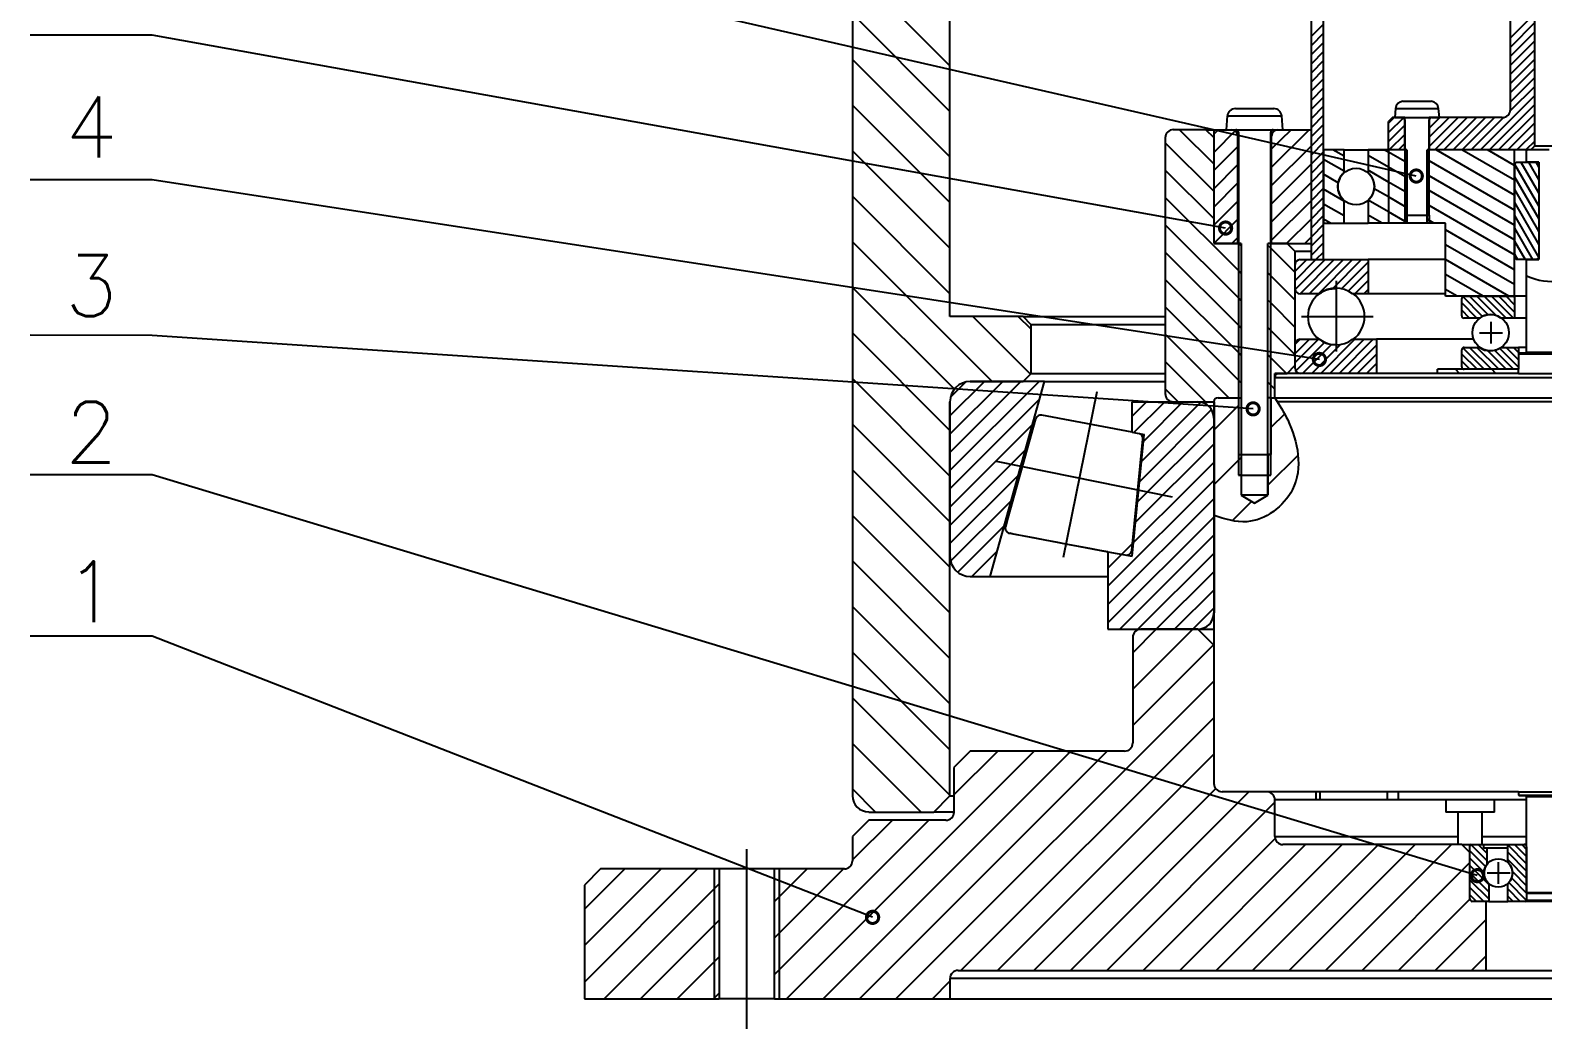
# Model space of a CAD drawing. Header units: millimetres. Extents: x 56 to 1245, y 45 to 886.
# Drawn here: x 419.5 to 543.7, y 287.9 to 369.9 of the extents above; entities that cross this region are included whole.
import ezdxf
from ezdxf.enums import TextEntityAlignment as Align

# ---------------------------------------------------------------- set-up
doc = ezdxf.new("R2010")
doc.units = ezdxf.units.MM
doc.layers.get('0').update_dxf_attribs({"color": 3})
doc.styles.get("Standard").update_dxf_attribs({"font": 'txt', "bigfont": 'gbcbig.shx'})

# ---------------------------------------------------------------- blocks, each defined once
blk = doc.blocks.new('_DotSmall')
at = {"color": 0, "linetype": 'ByBlock', "const_width": 0.5}
blk.add_lwpolyline([(-0.0625, 0, 1), (0.0625, 0, 1)], format="xyb", close=True, dxfattribs=at)

msp = doc.modelspace()

# ---------------------------------------------------------------- hatches: boundary and pattern name
h = msp.add_hatch()
h.set_pattern_fill('ANSI31', color=0, scale=0.25, style=0)
edge = h.paths.add_edge_path(flags=17)
edge.add_line((544.19, 360.05), (542.42, 360.05))
edge.add_line((544.02, 360.05), (544.02, 357.47))
edge.add_line((544.02, 357.47), (546.02, 357.47))
edge.add_line((544.19, 360.05), (544.19, 356.71))
edge = h.paths.add_edge_path()
edge.add_line((546.02, 360.05), (546.02, 357.47))
edge.add_line((547.62, 360.05), (545.85, 360.05))
edge.add_line((545.85, 356.71), (545.85, 360.05))
edge.add_line((544.02, 357.47), (546.02, 357.47))
edge = h.paths.add_edge_path()
edge.add_line((546.02, 360.05), (546.02, 357.47))
edge.add_line((547.62, 360.05), (545.85, 360.05))
edge.add_line((545.85, 356.71), (545.85, 360.05))
edge.add_line((544.02, 357.47), (546.02, 357.47))
edge = h.paths.add_edge_path()
edge.add_line((544.19, 360.05), (544.19, 356.71))
edge.add_line((544.19, 360.05), (542.42, 360.05))
edge.add_line((544.02, 360.05), (544.02, 357.47))
edge.add_line((544.02, 357.47), (546.02, 357.47))

# ---------------------------------------------------------------- linework, layer by layer
at = {"layer": 'Defpoints', "linetype": 'Continuous', "lineweight": -3}
for p, q in [((487.02, 401.38), (487.02, 307.05)), ((495.02, 346.38), (495.02, 397.71)), ((543.02, 360.38), (543.02, 387.38)), ((524.69, 351.05), (524.69, 382.05)), ((525.69, 351.05), (525.69, 382.05)), ((541.02, 363.38), (541.02, 382.18)), ((495.02, 366.96), (487.02, 374.96)), ((495.02, 363.22), (487.02, 371.22)), ((543.02, 371.25), (541.02, 369.25)), ((525.69, 370.38), (524.69, 369.38)), ((543.02, 370.5), (541.02, 368.5)), ((525.69, 369.63), (524.69, 368.63)), ((525.69, 368.88), (524.69, 367.88)), ((543.02, 369.75), (541.02, 367.75)), ((543.02, 369), (541.02, 367)), ((495.02, 359.48), (487.02, 367.48)), ((525.69, 368.13), (524.69, 367.13)), ((543.02, 368.26), (541.02, 366.26)), ((543.02, 367.51), (541.02, 365.51)), ((525.69, 367.39), (524.69, 366.39)), ((525.69, 366.64), (524.69, 365.64)), ((543.02, 366.76), (541.02, 364.76)), ((525.69, 365.89), (524.69, 364.89)), ((525.69, 365.14), (524.69, 364.14)), ((543.02, 365.26), (541.01, 363.25)), ((543.02, 366.01), (541.02, 364.01)), ((495.02, 355.74), (487.02, 363.74)), ((525.69, 364.39), (524.69, 363.39)), ((543.02, 364.51), (538.55, 360.05)), ((543.02, 363.77), (539.3, 360.05)), ((517.78, 362.84), (517.69, 361.71)), ((522.35, 361.71), (522.25, 362.84)), ((525.69, 363.64), (524.69, 362.64)), ((525.69, 362.9), (524.69, 361.9)), ((531.35, 362.71), (531.02, 362.38)), ((531.49, 362.71), (531.02, 362.24)), ((532.23, 362.7), (531.02, 361.49)), ((532.35, 362.71), (531.35, 362.71)), ((531.58, 363.44), (531.52, 362.71)), ((531.52, 362.71), (532.15, 362.71)), ((532.35, 360.05), (532.35, 362.71)), ((532.35, 362.51), (532.35, 354.71)), ((534.35, 362.71), (534.35, 360.05)), ((540.35, 362.71), (534.35, 362.71)), ((536.73, 362.71), (534.35, 360.34)), ((535.98, 362.71), (534.35, 361.09)), ((535.23, 362.71), (534.35, 361.83)), ((534.35, 354.71), (534.35, 362.51)), ((534.46, 362.69), (534.37, 362.6)), ((534.55, 362.71), (535.19, 362.71)), ((537.48, 362.71), (534.81, 360.05)), ((535.19, 362.71), (535.12, 363.44)), ((538.23, 362.71), (535.56, 360.05)), ((538.97, 362.71), (536.31, 360.05)), ((539.72, 362.71), (537.06, 360.05)), ((540.48, 362.73), (537.8, 360.05)), ((543.02, 363.02), (540.05, 360.05)), ((516.02, 361.71), (513.35, 361.71)), ((513.86, 361.71), (516.69, 358.89)), ((516.69, 361.05), (516.02, 361.71)), ((516.02, 361.71), (516.69, 361.71)), ((516.69, 352.38), (516.69, 361.71)), ((516.69, 361.71), (518.12, 361.71)), ((516.69, 361.38), (517.02, 361.71)), ((516.69, 359.88), (518.52, 361.71)), ((517.69, 361.71), (518.49, 361.71)), ((518.52, 361.71), (518.52, 361.71)), ((518.69, 361.51), (518.69, 335.05)), ((521.35, 335.05), (521.35, 361.51)), ((521.42, 361.62), (521.51, 361.71)), ((521.42, 360.13), (523.01, 361.71)), ((521.42, 358.63), (524.5, 361.71)), ((521.51, 361.71), (521.51, 361.71)), ((521.55, 361.71), (522.35, 361.71)), ((521.92, 361.71), (524.69, 361.71)), ((525.69, 362.15), (524.69, 361.15)), ((524.69, 352.38), (524.69, 361.71)), ((525.69, 361.4), (524.69, 360.4)), ((531.02, 360.05), (531.02, 362.38)), ((532.35, 362.08), (531.02, 360.75)), ((532.35, 361.33), (531.07, 360.05)), ((543.02, 362.27), (540.8, 360.05)), ((543.02, 361.52), (541.55, 360.05)), ((512.69, 361.05), (512.69, 340.05)), ((512.69, 360.64), (516.69, 356.64)), ((516.69, 352.38), (516.69, 361.05)), ((516.69, 358.39), (518.62, 360.32)), ((518.62, 361.21), (518.62, 352.38)), ((521.42, 352.38), (521.42, 361.21)), ((521.42, 357.13), (524.69, 360.4)), ((525.69, 360.65), (524.69, 359.65)), ((525.69, 360.05), (525.69, 354.05)), ((527.36, 360.05), (525.69, 360.05)), ((527.36, 359.53), (526.45, 360.05)), ((527.36, 358.17), (527.36, 360.05)), ((527.36, 360.05), (529.35, 360.05)), ((529.35, 360.05), (529.35, 358.17)), ((532.52, 360.05), (529.35, 360.05)), ((531.02, 359.86), (530.69, 360.05)), ((532.35, 360.05), (531.02, 360.05)), ((532.35, 360.58), (531.82, 360.05)), ((532.52, 360.05), (532.52, 354.05)), ((534.19, 354.05), (534.19, 360.05)), ((541.35, 360.05), (534.19, 360.05)), ((542.69, 360.05), (534.35, 360.05)), ((541.35, 356.33), (534.92, 360.05)), ((541.35, 357.56), (537.04, 360.05)), ((541.35, 358.78), (539.15, 360.05)), ((541.35, 360), (541.27, 360.05)), ((541.35, 348.05), (541.35, 360.05)), ((543.02, 360.77), (542.29, 360.05)), ((542.42, 360.05), (542.35, 359.98)), ((544.19, 360.05), (542.42, 360.05)), ((542.69, 360.05), (543.02, 360.38)), ((543.02, 360.38), (547.02, 360.38)), ((495.02, 351.99), (487.02, 359.99)), ((516.69, 356.89), (518.62, 358.82)), ((521.42, 355.64), (524.69, 358.9)), ((525.69, 359.9), (524.69, 358.9)), ((525.69, 359.15), (524.69, 358.15)), ((527.36, 358.3), (525.69, 359.27)), ((531.02, 358.64), (529.35, 359.6)), ((532.35, 359.09), (531.02, 359.86)), ((532.52, 358.99), (532.35, 359.09)), ((534.35, 359.15), (534.19, 359.25)), ((541.35, 355.11), (534.35, 359.15)), ((541.52, 359.05), (541.35, 358.88)), ((541.35, 358.88), (541.35, 351.21)), ((541.36, 358.89), (543.35, 355.45)), ((541.52, 359.05), (543.19, 359.05)), ((541.88, 359.05), (543.35, 356.51)), ((542.35, 359.05), (542.35, 359.98)), ((543.35, 359.05), (542.35, 359.05)), ((542.5, 359.05), (543.35, 357.56)), ((543.11, 359.05), (543.35, 358.62)), ((543.35, 358.88), (543.19, 359.05)), ((543.35, 359.05), (543.35, 351.05)), ((543.35, 358.88), (543.35, 351.21)), ((512.69, 358.4), (516.69, 354.4)), ((525.69, 358.41), (524.69, 357.41)), ((525.69, 357.66), (524.69, 356.66)), ((526.88, 357.35), (525.69, 358.05)), ((531.02, 357.41), (529.35, 358.38)), ((532.35, 357.86), (531.02, 358.64)), ((532.52, 357.77), (532.35, 357.86)), ((534.35, 357.93), (534.19, 358.03)), ((541.35, 353.89), (534.35, 357.93)), ((541.35, 357.85), (543.35, 354.39)), ((516.69, 355.39), (518.62, 357.33)), ((521.42, 354.14), (524.69, 357.41)), ((525.69, 356.91), (524.69, 355.91)), ((527.36, 355.86), (525.69, 356.82)), ((531.02, 356.19), (529.84, 356.87)), ((532.35, 356.64), (531.02, 357.41)), ((532.52, 356.55), (532.35, 356.64)), ((534.35, 356.71), (534.19, 356.81)), ((541.35, 352.67), (534.35, 356.71)), ((541.35, 356.8), (543.35, 353.33)), ((495.02, 348.25), (487.02, 356.25)), ((512.69, 356.15), (518.69, 350.15)), ((516.69, 353.9), (518.62, 355.83)), ((521.42, 352.64), (524.69, 355.91)), ((525.69, 356.16), (524.69, 355.16)), ((525.69, 355.41), (524.69, 354.41)), ((527.36, 354.64), (525.69, 355.6)), ((527.36, 354.05), (527.36, 355.93)), ((529.35, 355.93), (529.35, 354.05)), ((531.02, 354.97), (529.35, 355.93)), ((532.35, 355.42), (531.02, 356.19)), ((532.52, 355.32), (532.35, 355.42)), ((534.35, 355.49), (534.19, 355.58)), ((541.35, 351.45), (534.35, 355.49)), ((541.35, 355.74), (543.35, 352.27)), ((512.69, 353.91), (518.69, 347.91)), ((516.69, 352.4), (518.62, 354.33)), ((522.65, 352.38), (524.69, 354.41)), ((525.69, 354.66), (524.69, 353.66)), ((525.69, 353.92), (524.69, 352.92)), ((526.26, 354.05), (525.69, 354.38)), ((525.69, 354.05), (527.36, 354.05)), ((527.36, 354.05), (529.35, 354.05)), ((530.49, 354.05), (529.35, 354.71)), ((532.52, 354.05), (529.35, 354.05)), ((532.52, 354.1), (531.02, 354.97)), ((532.35, 354.71), (534.35, 354.71)), ((534.19, 354.05), (532.52, 354.05)), ((534.73, 354.05), (534.19, 354.36)), ((535.69, 354.05), (534.19, 354.05)), ((535.69, 348.05), (535.69, 354.05)), ((541.35, 354.68), (543.35, 351.21)), ((518.16, 352.38), (518.62, 352.84)), ((524.15, 352.38), (524.69, 352.92)), ((525.69, 353.17), (524.69, 352.17)), ((541.35, 350.22), (535.69, 353.5)), ((541.35, 353.62), (542.84, 351.05)), ((541.35, 352.56), (542.23, 351.05)), ((498.48, 341.05), (487.02, 352.51)), ((512.69, 351.66), (518.69, 345.66)), ((518.92, 352.38), (516.69, 352.38)), ((516.69, 352.38), (518.62, 352.38)), ((518.7, 352.38), (518.92, 352.17)), ((518.92, 352.38), (518.92, 339.71)), ((521.12, 339.71), (521.12, 352.38)), ((522.69, 352.38), (521.12, 352.38)), ((521.12, 352.21), (521.35, 351.98)), ((521.35, 351.98), (523.35, 349.98)), ((521.42, 352.38), (524.69, 352.38)), ((523.35, 351.71), (522.69, 352.38)), ((524.69, 351.71), (523.35, 351.71)), ((523.35, 342.38), (523.35, 351.71)), ((525.69, 352.42), (524.69, 351.42)), ((525.69, 351.67), (525.06, 351.05)), ((541.35, 349), (535.69, 352.27)), ((541.35, 351.5), (541.61, 351.05)), ((518.69, 350.15), (518.92, 349.92)), ((523.35, 350.09), (524.31, 351.05)), ((523.35, 349.34), (525.06, 351.05)), ((523.35, 348.65), (523.35, 350.65)), ((523.36, 348.59), (525.81, 351.05)), ((523.75, 351.05), (529.35, 351.05)), ((523.76, 348.25), (526.56, 351.05)), ((524.51, 348.25), (527.31, 351.05)), ((524.69, 351.05), (525.69, 351.05)), ((525.26, 348.25), (528.06, 351.05)), ((526.45, 348.69), (528.8, 351.05)), ((527.16, 348.65), (529.35, 350.85)), ((527.71, 348.46), (529.35, 350.1)), ((529.35, 351.05), (529.35, 348.25)), ((535.69, 351.05), (529.35, 351.05)), ((540.89, 348.05), (535.69, 351.05)), ((541.35, 351.21), (541.52, 351.05)), ((543.19, 351.05), (541.52, 351.05)), ((542.35, 343.45), (542.35, 351.05)), ((542.35, 351.05), (543.35, 351.05)), ((543.19, 351.05), (543.35, 351.21)), ((512.69, 349.42), (518.69, 343.42)), ((521.12, 349.97), (521.35, 349.73)), ((521.35, 349.73), (523.35, 347.73)), ((528.25, 348.25), (529.35, 349.35)), ((538.77, 348.05), (535.69, 349.83)), ((495.38, 340.41), (487.02, 348.77)), ((518.69, 347.91), (518.92, 347.68)), ((521.12, 347.72), (521.35, 347.49)), ((525.31, 348.25), (523.75, 348.25)), ((525.33, 348.25), (525.31, 348.25)), ((529.35, 348.25), (528.06, 348.25)), ((529, 348.25), (529.35, 348.6)), ((535.69, 348.25), (529.35, 348.25)), ((536.65, 348.05), (535.69, 348.61)), ((541.35, 348.05), (535.69, 348.05)), ((537.02, 346.45), (537.02, 347.85)), ((538.72, 346.39), (537.1, 348.01)), ((537.22, 348.05), (541.35, 348.05)), ((539.19, 346.53), (537.66, 348.05)), ((539.87, 346.44), (538.26, 348.05)), ((540.66, 346.25), (538.86, 348.05)), ((541.26, 346.25), (539.46, 348.05)), ((541.35, 346.75), (540.06, 348.05)), ((541.35, 347.35), (540.66, 348.05)), ((541.35, 347.95), (541.26, 348.05)), ((541.35, 348.05), (541.35, 346.25)), ((541.49, 348.05), (541.35, 348.05)), ((542.35, 348.05), (541.49, 348.05)), ((501.02, 346.38), (495.02, 346.38)), ((501.62, 341.65), (496.89, 346.38)), ((501.69, 345.33), (500.63, 346.38)), ((501.69, 345.71), (501.02, 346.38)), ((501.02, 346.38), (512.69, 346.38)), ((512.69, 347.17), (518.69, 341.17)), ((521.35, 347.49), (523.35, 345.49)), ((538.27, 346.25), (537.02, 347.5)), ((537.67, 346.25), (537.02, 346.9)), ((512.69, 345.71), (501.69, 345.71)), ((501.69, 341.71), (501.69, 345.71)), ((518.69, 345.66), (518.92, 345.43)), ((521.12, 345.48), (521.35, 345.24)), ((521.35, 345.24), (523.35, 343.24)), ((538.47, 346.25), (537.22, 346.25)), ((538.52, 346.25), (538.47, 346.25)), ((541.35, 346.25), (540.23, 346.25)), ((542.35, 346.25), (541.35, 346.25)), ((495.02, 337.03), (487.02, 345.03)), ((512.69, 344.93), (517.9, 339.71)), ((523.35, 344.1), (523.77, 344.51)), ((523.35, 343.35), (524.52, 344.51)), ((523.35, 342.6), (525.26, 344.51)), ((523.35, 342.11), (523.35, 344.11)), ((523.41, 341.91), (525.75, 344.26)), ((523.75, 344.51), (525.31, 344.51)), ((523.96, 341.71), (526.32, 344.08)), ((524.71, 341.71), (527.09, 344.1)), ((525.33, 344.51), (525.31, 344.51)), ((525.46, 341.71), (528.26, 344.51)), ((526.21, 341.71), (529.01, 344.51)), ((526.95, 341.71), (529.75, 344.51)), ((527.7, 341.71), (530.02, 344.03)), ((528.06, 344.51), (530.02, 344.51)), ((530.02, 344.51), (530.02, 341.71)), ((538.01, 344.51), (530.02, 344.51)), ((512.69, 342.68), (515.99, 339.38)), ((518.69, 343.42), (518.92, 343.19)), ((521.12, 343.23), (521.35, 343)), ((521.35, 343), (522.63, 341.71)), ((528.45, 341.71), (530.02, 343.28)), ((537.02, 342.25), (537.02, 343.65)), ((538.28, 342.05), (537.02, 343.3)), ((537.68, 342.05), (537.02, 342.71)), ((538.87, 342.05), (537.11, 343.81)), ((537.22, 343.85), (538.47, 343.85)), ((539.47, 342.05), (537.67, 343.85)), ((540.07, 342.05), (538.27, 343.85)), ((538.52, 343.85), (538.47, 343.85)), ((540.67, 342.05), (539.14, 343.58)), ((541.27, 342.05), (539.71, 343.61)), ((541.69, 342.23), (540.13, 343.78)), ((540.23, 343.85), (541.69, 343.85)), ((541.69, 342.83), (540.67, 343.85)), ((541.69, 343.43), (541.26, 343.85)), ((541.69, 343.85), (541.69, 342.05)), ((542.35, 343.85), (541.69, 343.85)), ((541.75, 343.38), (541.69, 343.31)), ((542.29, 343.38), (541.75, 343.38)), ((542.29, 343.38), (542.35, 343.45)), ((501.02, 341.05), (501.69, 341.71)), ((501.69, 341.71), (512.69, 341.71)), ((521.69, 339.71), (521.69, 341.71)), ((521.69, 341.71), (522.69, 341.71)), ((541.69, 341.71), (521.69, 341.71)), ((522.69, 341.71), (523.35, 342.38)), ((530.02, 341.71), (523.75, 341.71)), ((529.2, 341.71), (530.02, 342.53)), ((529.95, 341.71), (530.02, 341.79)), ((535.02, 341.71), (535.02, 342.05)), ((541.69, 342.05), (535.02, 342.05)), ((541.69, 341.71), (535.02, 341.71)), ((536.83, 341.71), (536.5, 342.05)), ((541.69, 342.05), (537.22, 342.05)), ((539.82, 341.71), (539.49, 342.05)), ((541.69, 341.71), (541.69, 342.05)), ((495.02, 333.28), (487.02, 341.28)), ((495.02, 338.22), (497.85, 341.05)), ((495.02, 336.72), (499.35, 341.05)), ((495.02, 335.22), (500.84, 341.05)), ((495.02, 333.73), (502.34, 341.05)), ((495.06, 339.76), (496.31, 341.01)), ((496.69, 341.05), (501.02, 341.05)), ((502.79, 341.05), (496.69, 341.05)), ((498.31, 325.05), (502.79, 341.05)), ((502.79, 341.05), (512.69, 341.05)), ((512.69, 340.44), (513.74, 339.38)), ((518.69, 341.17), (518.92, 340.94)), ((521.12, 340.99), (521.35, 340.75)), ((521.35, 340.75), (521.69, 340.42)), ((495.02, 332.23), (502.38, 339.59)), ((495.02, 307.05), (495.02, 339.38)), ((495.02, 339.38), (495.02, 326.71)), ((509.97, 336.89), (509.97, 339.38)), ((509.97, 339.38), (515.35, 339.38)), ((509.97, 338.2), (511.15, 339.38)), ((510.12, 336.86), (512.65, 339.38)), ((510.75, 334.49), (515.62, 339.36)), ((510.92, 336.15), (514.14, 339.38)), ((513.35, 339.38), (516.69, 339.38)), ((516.69, 308.05), (516.69, 339.38)), ((518.69, 339.08), (516.69, 337.08)), ((517.02, 339.71), (518.69, 339.71)), ((518.92, 339.71), (518.92, 331.71)), ((521.12, 331.71), (521.12, 339.71)), ((521.35, 339.71), (521.69, 339.71)), ((502.05, 337.97), (499.78, 329.87)), ((509.97, 336.89), (502.56, 338.28)), ((510.59, 332.83), (516.49, 338.74)), ((516.69, 322.05), (516.69, 338.05)), ((522.49, 338.39), (521.35, 337.26)), ((495.02, 329.54), (487.02, 337.54)), ((495.02, 330.73), (501.8, 337.52)), ((509.97, 336.89), (510.97, 336.69)), ((509.98, 326.71), (510.97, 336.69)), ((510.42, 331.17), (516.69, 337.43)), ((495.02, 329.24), (501.22, 335.44)), ((509.95, 327.19), (510.84, 336.32)), ((510.26, 329.51), (516.69, 335.94)), ((507.98, 325.74), (516.69, 334.44)), ((518.92, 334.82), (516.69, 332.59)), ((518.69, 335.05), (521.35, 335.05)), ((523.59, 335.01), (521.12, 332.53)), ((495.02, 325.8), (487.02, 333.8)), ((495.02, 327.74), (500.64, 333.36)), ((507.98, 324.24), (516.69, 332.94)), ((507.98, 322.74), (516.69, 331.45)), ((518.92, 331.71), (520.02, 331.05)), ((521.12, 331.71), (518.92, 331.71)), ((520.02, 331.05), (521.12, 331.71)), ((495.07, 326.3), (500.06, 331.28)), ((519.78, 331.2), (518.21, 329.63)), ((495.02, 322.06), (487.02, 330.06)), ((495.67, 325.39), (499.47, 329.2)), ((499.78, 329.87), (499.57, 329.13)), ((507.98, 321.25), (516.69, 329.95)), ((499.92, 328.59), (507.98, 327.07)), ((500.21, 328.53), (499.92, 328.59)), ((500.67, 328.44), (500.21, 328.53)), ((501.27, 328.32), (500.67, 328.44)), ((502, 328.18), (501.27, 328.32)), ((502.83, 328.02), (502, 328.18)), ((503.73, 327.85), (502.83, 328.02)), ((504.67, 327.68), (503.73, 327.85)), ((508.95, 320.71), (516.69, 328.45)), ((496.82, 325.05), (498.89, 327.12)), ((505.6, 327.5), (504.67, 327.68)), ((506.5, 327.34), (505.6, 327.5)), ((507.33, 327.18), (506.5, 327.34)), ((507.98, 327.06), (507.33, 327.18)), ((507.98, 327.07), (507.98, 320.71)), ((507.98, 327.06), (509.98, 326.71)), ((510.45, 320.71), (516.69, 326.96)), ((495.02, 318.32), (487.02, 326.32)), ((511.94, 320.71), (516.69, 325.46)), ((496.69, 325.05), (498.31, 325.05)), ((498.31, 325.05), (507.98, 325.05)), ((513.44, 320.71), (516.69, 323.96)), ((495.02, 314.58), (487.02, 322.58)), ((514.94, 320.71), (516.69, 322.47)), ((507.98, 320.71), (515.35, 320.71)), ((510.02, 318.79), (511.94, 320.71)), ((510.02, 315.8), (514.94, 320.71)), ((515.35, 320.71), (510.69, 320.71)), ((515.35, 320.71), (516.69, 320.71)), ((516.69, 319.38), (515.35, 320.71)), ((510.02, 320.05), (510.02, 311.38)), ((510.02, 312.81), (516.64, 319.43)), ((516.69, 308.05), (516.69, 319.38)), ((495.02, 310.83), (487.02, 318.83)), ((490.59, 290.38), (516.69, 316.48)), ((495.02, 307.09), (487.02, 315.09)), ((495.92, 292.71), (516.69, 313.48)), ((481.61, 290.38), (501.94, 310.71)), ((484.6, 290.38), (504.94, 310.71)), ((492.65, 305.71), (487.02, 311.35)), ((487.6, 290.38), (507.93, 310.71)), ((496.69, 310.71), (495.35, 309.38)), ((495.35, 307.12), (498.95, 310.71)), ((509.35, 310.71), (496.69, 310.71)), ((498.91, 292.71), (516.69, 310.49)), ((495.35, 309.38), (495.35, 305.71)), ((488.91, 305.71), (487.02, 307.61)), ((493.69, 305.71), (495.02, 307.05)), ((495.02, 307.05), (495.35, 307.05)), ((501.9, 292.71), (516.83, 307.64)), ((504.9, 292.71), (519.56, 307.38)), ((521.02, 307.38), (517.35, 307.38)), ((541.69, 307.38), (517.35, 307.38)), ((521.69, 303.71), (521.69, 306.71)), ((525.06, 306.71), (521.69, 306.71)), ((525.06, 307.38), (525.06, 306.71)), ((525.4, 306.71), (525.06, 306.71)), ((525.4, 306.71), (525.4, 307.38)), ((530.94, 306.71), (525.4, 306.71)), ((530.94, 306.71), (530.94, 307.38)), ((531.84, 306.71), (530.94, 306.71)), ((531.84, 306.71), (531.84, 307.38)), ((542.35, 306.71), (531.84, 306.71)), ((535.71, 306.71), (535.71, 305.71)), ((539.71, 305.71), (539.71, 306.71)), ((541.69, 307.11), (541.75, 307.05)), ((542.29, 307.05), (541.75, 307.05)), ((542.35, 306.98), (542.29, 307.05)), ((542.35, 299.11), (542.35, 306.98)), ((488.35, 305.71), (493.69, 305.71)), ((495.35, 305.71), (493.69, 305.71)), ((507.89, 292.71), (521.69, 306.51)), ((539.71, 305.71), (535.71, 305.71)), ((536.71, 305.71), (536.71, 303.05)), ((538.71, 303.05), (538.71, 305.71)), ((480.62, 292.39), (493.28, 305.05)), ((488.35, 305.05), (487.02, 303.71)), ((487.02, 301.78), (490.29, 305.05)), ((494.69, 305.05), (488.35, 305.05)), ((487.02, 303.71), (487.02, 301.71)), ((510.88, 292.71), (521.71, 303.54)), ((513.88, 292.71), (524.21, 303.05)), ((516.87, 292.71), (527.2, 303.05)), ((519.86, 292.71), (530.2, 303.05)), ((521.69, 303.71), (536.71, 303.71)), ((537.02, 303.05), (522.35, 303.05)), ((522.86, 292.71), (533.19, 303.05)), ((525.85, 292.71), (536.18, 303.05)), ((537.69, 302.38), (537.02, 303.05)), ((537.02, 303.05), (537.79, 303.05)), ((537.69, 298.58), (537.69, 302.95)), ((537.76, 303.05), (539.07, 301.74)), ((537.79, 303.05), (538.8, 303.05)), ((538.36, 303.05), (539.07, 302.34)), ((538.71, 303.71), (542.35, 303.71)), ((538.8, 303.05), (538.8, 302.78)), ((538.8, 303.05), (540.8, 303.05)), ((540.8, 301.58), (540.8, 303.05)), ((540.8, 303.05), (542.15, 303.05)), ((540.8, 303.01), (542.35, 301.45)), ((541.35, 303.05), (542.35, 302.05)), ((541.95, 303.05), (542.35, 302.65)), ((542.15, 303.05), (542.35, 303.05)), ((537.69, 302.53), (538.98, 301.24)), ((537.69, 298.58), (537.69, 302.38)), ((537.69, 301.93), (538.85, 300.76)), ((538.8, 302.78), (539.07, 302.78)), ((539.07, 302.78), (539.07, 301.39)), ((539.07, 302.78), (540.8, 302.78)), ((540.8, 302.41), (542.35, 300.85)), ((540.8, 301.81), (542.35, 300.25)), ((542.35, 302.85), (542.35, 298.48)), ((466.35, 301.05), (465.02, 299.71)), ((465.02, 297.74), (468.33, 301.05)), ((465.02, 294.75), (471.32, 301.05)), ((465.02, 291.75), (474.31, 301.05)), ((476.09, 301.05), (466.35, 301.05)), ((476.09, 301.05), (476.09, 290.38)), ((480.62, 301.05), (476.09, 301.05)), ((480.62, 290.38), (480.62, 301.05)), ((486.35, 301.05), (480.62, 301.05)), ((480.62, 298.37), (483.29, 301.05)), ((480.62, 295.38), (486.29, 301.05)), ((528.84, 292.71), (537.69, 301.56)), ((537.69, 301.33), (539.24, 299.77)), ((537.69, 300.73), (539.24, 299.17)), ((541.18, 300.83), (542.35, 299.66)), ((465.02, 299.71), (465.02, 290.38)), ((466.64, 290.38), (476.09, 299.83)), ((537.69, 300.13), (539.24, 298.58)), ((537.69, 299.53), (538.84, 298.38)), ((539.24, 299.85), (539.24, 298.38)), ((540.8, 298.38), (540.8, 299.85)), ((540.8, 299.42), (541.83, 298.38)), ((540.88, 299.93), (542.35, 298.46)), ((541.11, 300.3), (542.35, 299.06)), ((531.84, 292.71), (537.69, 298.56)), ((537.69, 298.93), (538.24, 298.38)), ((539.02, 298.38), (537.89, 298.38)), ((539.24, 298.38), (537.89, 298.38)), ((539.02, 292.71), (539.02, 298.38)), ((539.24, 298.38), (540.8, 298.38)), ((540.8, 298.82), (541.23, 298.38)), ((542.25, 298.38), (540.8, 298.38)), ((547.79, 298.38), (542.25, 298.38)), ((542.35, 299.11), (542.42, 299.05)), ((542.35, 298.48), (547.69, 298.48)), ((542.42, 299.05), (547.62, 299.05)), ((469.63, 290.38), (476.09, 296.83)), ((534.83, 292.71), (539.02, 296.9)), ((472.63, 290.38), (476.09, 293.84)), ((537.82, 292.71), (539.02, 293.91)), ((493.58, 290.38), (495.02, 291.82)), ((495.02, 292.05), (495.02, 290.38)), ((595.02, 292.05), (495.02, 292.05)), ((495.69, 292.71), (539.02, 292.71)), ((539.02, 292.71), (551.02, 292.71)), ((475.62, 290.38), (476.09, 290.85)), ((465.02, 290.38), (476.09, 290.38)), ((480.62, 290.38), (476.09, 290.38)), ((480.62, 290.38), (495.02, 290.38)), ((495.02, 290.38), (595.02, 290.38))]:
    msp.add_line(p, q, dxfattribs=at)
at = {"layer": 'Defpoints', "lineweight": -3}
for p, q in [((532.19, 364.05), (534.52, 364.05)), ((517.78, 362.84), (522.25, 362.84)), ((518.45, 363.45), (521.59, 363.45)), ((531.58, 363.44), (535.12, 363.44)), ((532.35, 362.71), (534.35, 362.71)), ((518.49, 361.71), (521.55, 361.71)), ((529.35, 360.05), (531.02, 360.05)), ((531.02, 360.05), (531.02, 354.05)), ((532.35, 354.71), (532.35, 354.05)), ((534.35, 354.71), (534.35, 354.05)), ((526.72, 349.32), (526.72, 343.51)), ((523.87, 346.38), (529.76, 346.38)), ((539.4, 345.95), (539.4, 344.16)), ((538.47, 345.05), (540.38, 345.05)), ((541.69, 343.31), (548.35, 343.31)), ((542.29, 343.38), (547.75, 343.38)), ((542.35, 343.45), (547.69, 343.45)), ((521.69, 341.38), (568.35, 341.38)), ((541.69, 341.71), (548.35, 341.71)), ((507.06, 340.2), (504.31, 326.6)), ((516.69, 339.38), (516.69, 330.05)), ((518.69, 339.71), (518.69, 335.05)), ((518.69, 339.71), (518.92, 339.71)), ((521.35, 339.71), (521.12, 339.71)), ((521.35, 339.71), (521.69, 339.71)), ((521.35, 339.71), (521.35, 335.05)), ((521.69, 339.71), (568.35, 339.71)), ((573.35, 339.38), (521.89, 339.39)), ((516.69, 338.05), (516.69, 322.05)), ((498.82, 334.51), (513.25, 331.59)), ((518.69, 335.05), (518.69, 333.35)), ((518.69, 335.05), (518.92, 335.05)), ((518.92, 335.05), (518.92, 331.71)), ((521.35, 335.05), (521.12, 335.05)), ((521.12, 335.05), (521.12, 331.71)), ((521.35, 333.35), (521.35, 335.05)), ((518.69, 333.35), (521.35, 333.35)), ((518.92, 333.35), (518.69, 333.35)), ((518.92, 333.35), (518.92, 331.71)), ((521.12, 333.35), (521.35, 333.35)), ((521.12, 333.35), (521.12, 331.71)), ((541.69, 307.38), (541.69, 307.11)), ((541.69, 307.38), (548.35, 307.38)), ((541.69, 307.11), (548.35, 307.11)), ((542.29, 307.05), (547.75, 307.05)), ((542.35, 306.98), (547.69, 306.98)), ((478.35, 287.93), (478.35, 302.67)), ((475.69, 290.38), (475.69, 301.05)), ((481.02, 290.38), (481.02, 301.05)), ((539.1, 300.71), (541, 300.71)), ((540.02, 301.61), (540.02, 299.82)), ((542.35, 299.11), (547.69, 299.11))]:
    msp.add_line(p, q, dxfattribs=at)
for points in [[(533.29, 357.91), (429.53, 381.64), (419.53, 381.64)], [(517.64, 353.64), (429.53, 369.47), (419.53, 369.47)], [(525.34, 342.86), (429.53, 357.59), (419.53, 357.59)], [(519.9, 338.8), (429.53, 344.83), (419.53, 344.85)], [(538.3, 300.49), (429.53, 333.4), (419.53, 333.39)], [(488.67, 297.07), (429.53, 320.15), (419.53, 320.15)]]:
    msp.add_lwpolyline(points, dxfattribs=at)
for centre, radius in [((528.35, 357.05), 1.5), ((540.02, 300.71), 1.17)]:
    msp.add_circle(centre, radius, dxfattribs=at)
at = {"layer": 'Defpoints', "linetype": 'Continuous', "lineweight": -3}
msp.add_circle((539.4, 345.05), 1.49, dxfattribs=at)
for centre, radius, start, end in [((532.25, 363.38), 0.667, 95.1542, 175), ((534.46, 363.38), 0.667, 5, 84.8458), ((518.45, 362.78), 0.667, 90, 175), ((521.59, 362.78), 0.667, 5, 90), ((532.15, 362.51), 0.2, 0, 90), ((534.55, 362.51), 0.2, 90, 180), ((540.35, 363.38), 0.667, 270, 0), ((513.35, 361.05), 0.667, 90, 180), ((518.12, 361.21), 0.5, 0, 90), ((518.49, 361.51), 0.2, 0, 90), ((521.55, 361.51), 0.2, 90, 180), ((521.92, 361.21), 0.5, 90, 180), ((528.35, 357.05), 1.5, 131.6335, 228.3665), ((528.35, 357.05), 1.5, 311.6335, 48.3665), ((523.75, 350.65), 0.4, 90, 180), ((523.75, 348.65), 0.4, 180, 270), ((526.72, 346.38), 2.33, 126.8699, 180), ((526.69, 346.38), 2.32, 53.5714, 126.4286), ((526.72, 346.38), 2.33, 306.8699, 53.1301), ((537.22, 347.85), 0.2, 90, 180), ((526.72, 346.38), 2.33, 180, 233.1301), ((537.22, 346.45), 0.2, 180, 270), ((539.35, 345.05), 1.49, 53.8208, 126.1792), ((523.75, 344.11), 0.4, 90, 180), ((526.69, 346.38), 2.32, 233.5714, 306.4286), ((537.22, 343.65), 0.2, 90, 180), ((539.35, 345.05), 1.49, 233.8208, 306.1792), ((523.75, 342.11), 0.4, 180, 270), ((537.22, 342.25), 0.2, 180, 270), ((496.69, 339.38), 1.67, 90, 180), ((513.35, 340.05), 0.667, 180, 270), ((515.35, 338.05), 1.33, 360, 90), ((496.69, 326.71), 1.67, 180, 270), ((515.35, 322.05), 1.33, 270, 360), ((510.69, 320.05), 0.667, 90, 180), ((509.35, 311.38), 0.667, 270, 0), ((517.35, 308.05), 0.667, 180, 270), ((488.35, 307.05), 1.33, 180, 270), ((521.02, 306.71), 0.667, 0, 90), ((494.69, 305.71), 0.667, 270, 360), ((522.35, 303.71), 0.667, 180, 270), ((537.79, 302.95), 0.1, 90, 180), ((542.15, 302.85), 0.2, 0, 90), ((486.35, 301.71), 0.667, 270, 0), ((537.89, 298.58), 0.2, 180, 270), ((542.25, 298.48), 0.1, 270, 0), ((495.69, 292.05), 0.667, 90, 180)]:
    msp.add_arc(centre, radius, start, end, dxfattribs=at)
at = {"layer": 'Defpoints', "lineweight": -3}
for centre, radius, start, end in [((544.44, 354.21), 4.95, 245.0025, 310.9184), ((522.02, 341.38), 0.333, 90, 180), ((517.02, 339.38), 0.333, 90, 180), ((540.02, 300.71), 1.17, 144.6109, 228.1897), ((540.02, 300.71), 1.17, 311.8103, 48.1897)]:
    msp.add_arc(centre, radius, start, end, dxfattribs=at)
at = {"layer": 'Defpoints', "linetype": 'Continuous', "lineweight": -3}
for points, knots in [([(525.33, 348.25), (525.56, 348.39), (525.99, 348.65), (526.5, 348.68), (526.75, 348.69)], [0, 0, 0, 0, 0.516531, 1, 1, 1, 1]), ([(526.77, 344.08), (526.72, 344.08), (526.41, 344.03), (525.89, 344.17), (525.5, 344.41), (525.33, 344.51)], [0, 0, 0, 0, 0.100893, 0.608617, 1, 1, 1, 1]), ([(502.56, 338.28), (502.53, 338.28), (502.44, 338.29), (502.31, 338.26), (502.18, 338.18), (502.09, 338.08), (502.06, 338), (502.05, 337.97)], [0, 0, 0, 0, 0.154297, 0.386285, 0.618464, 0.845781, 1, 1, 1, 1]), ([(510.84, 336.32), (510.84, 336.34), (510.85, 336.4), (510.82, 336.51), (510.75, 336.64), (510.66, 336.72), (510.59, 336.75), (510.57, 336.76)], [0, 0, 0, 0, 0.093637, 0.352104, 0.612181, 0.877737, 1, 1, 1, 1]), ([(499.57, 329.13), (499.57, 329.13), (499.56, 329.08), (499.55, 328.98), (499.58, 328.84), (499.66, 328.72), (499.78, 328.63), (499.87, 328.6), (499.92, 328.59)], [0, 0, 0, 0, 0.010776, 0.208238, 0.405494, 0.604721, 0.807684, 1, 1, 1, 1]), ([(509.52, 326.8), (509.57, 326.8), (509.65, 326.81), (509.77, 326.87), (509.87, 326.97), (509.93, 327.08), (509.94, 327.16), (509.95, 327.19)], [0, 0, 0, 0, 0.130137, 0.381103, 0.627371, 0.868336, 1, 1, 1, 1])]:
    msp.add_open_spline(points, degree=3, knots=knots, dxfattribs=at)
at = {"layer": 'Defpoints', "lineweight": -3}
msp.add_spline([(521.69, 339.71), (522.74, 337.89), (523.13, 332.18), (519.39, 329.54), (516.69, 330.05)], degree=3, dxfattribs=at)

# ---------------------------------------------------------------- block references
at = {"layer": 'Defpoints', "lineweight": -3, "xscale": 2, "yscale": 2, "zscale": 2}
for p, rotation in [((533.29, 357.91), 347.1187462834206), ((517.64, 353.64), 349.8101369889065), ((525.34, 342.86), 351.2581704417728), ((519.9, 338.8), 356.1838092555071), ((538.3, 300.49), 343.1675790749768), ((488.67, 297.07), 338.6729781833872)]:
    msp.add_blockref('_DotSmall', p, dxfattribs=dict(at, rotation=rotation))

# ---------------------------------------------------------------- texts
at = {"layer": 'Defpoints', "lineweight": -3}
for s, p in [('4', (424.53, 361.93)), ('3', (424.53, 348.92)), ('2', (424.53, 336.89)), ('1', (424.53, 323.79))]:
    msp.add_text(s, height=5, dxfattribs=at).set_placement(p, align=Align.MIDDLE_CENTER)

doc.saveas('drawing.dxf')
